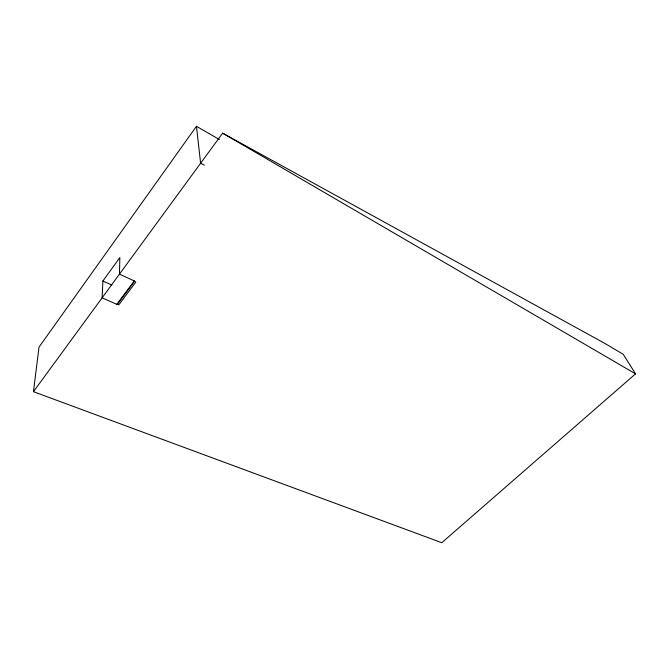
<?xml version="1.0" encoding="UTF-8"?>
<svg xmlns="http://www.w3.org/2000/svg" width="669" height="669" viewBox="0 0 669 669"><rect width="100%" height="100%" fill="white"/><g stroke="black" fill="none" stroke-linecap="round" stroke-linejoin="round"><path stroke-width="1" d="M102.884 281.005L102.114 297.847L117.234 304.52L134.67 281.122L119.475 274.123L119.843 257.59L102.884 281.005L111.865 285.061M33.45 391.683L222.635 133.156L605.069 343.532L623.24 354.319L635.55 373.846L441.783 542.71L33.45 391.683L39.028 347.102L196.46 126.29L219.507 139.604M116.824 304.336L134.26 280.93M117.058 304.027L118.831 304.813L135.799 282.075L134.017 281.256M204.329 165.151L200.625 163.228L196.46 126.29M222.635 133.156L635.55 373.846"/></g></svg>
